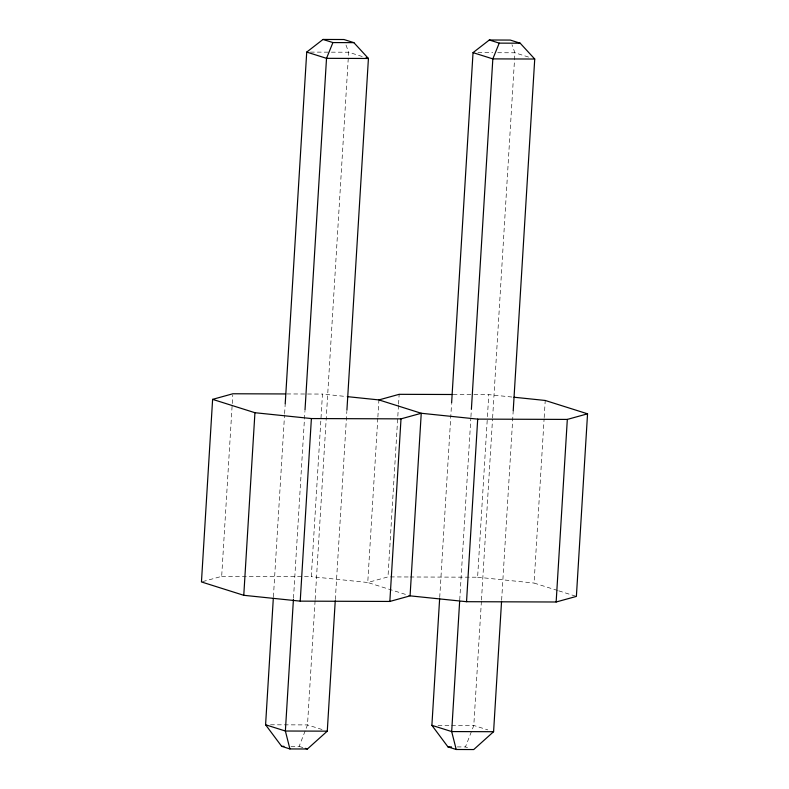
<?xml version="1.0" encoding="UTF-8"?>
<svg xmlns="http://www.w3.org/2000/svg" width="789" height="789" viewBox="0 0 789 789"><rect width="100%" height="100%" fill="white"/><g stroke="black" fill="none" stroke-linecap="round" stroke-linejoin="round"><path stroke-width="0.59" stroke-dasharray="3.94 2.96" d="M202.576 581.631L221.679 576.355L232.173 404.796M232.252 403.573L232.775 394.993M273.408 596.879L284.543 414.866M284.612 413.643L285.214 403.8M293.498 598.2L304.929 411.276M221.679 576.355L311.3 576.651L322.464 394.066L346.489 396.551M315.087 600.705L307.493 724.913L305.738 729.43M315.156 599.472L348.63 52.222L345.671 44.145M335.325 599.571L346.835 411.414M377.803 418.298L367.753 582.499L408.899 595.478M377.872 417.065L378.927 399.915M398.484 405.349L387.991 576.907L367.753 582.499L311.3 576.651M398.563 404.126L399.155 394.322M439.72 597.431L451.525 404.353M459.731 599.985L470.865 417.983M470.934 416.75L471.309 410.605M410.093 576.986L477.611 577.213L487.355 417.904M487.424 416.681L488.776 394.628L512.801 397.114M481.398 601.257L473.794 725.466L465.461 746.946L457.295 746.917M481.468 600.034L492.523 419.255M492.602 418.022L514.941 52.784L511.972 44.697M501.636 600.123L513.215 410.744M557.576 590.468L534.064 583.051L544.104 418.851M544.183 417.618L545.229 400.467M290.983 746.364L299.149 746.384L305.294 730.565M310.422 52.104L330.147 52.163M331.38 52.173L348.63 52.222L363.768 57.005M477.966 52.656L492.76 52.705M497.681 52.725L514.941 52.784L528.906 57.193M286.871 393.948L322.464 394.066M453.172 394.5L488.776 394.628M390.447 576.917L408.86 576.976M270.519 724.785L307.493 724.913L322.622 729.687M438.053 725.347L450.381 725.387M451.614 725.397L473.794 725.466L487.77 729.874M477.611 577.213L534.064 583.051M558.75 590.843L576.384 596.405M465.461 746.946L467.522 747.597M299.149 746.384L303.282 747.696"/><path stroke-width="1.18" d="M285.638 393.948L232.854 393.77L212.616 399.362L201.451 581.947L243.771 595.3L300.224 601.139L389.845 601.445L410.073 595.853L466.536 601.701L556.146 601.997L576.384 596.405L587.549 413.821L545.229 400.467L514.004 397.232M243.771 595.3L254.936 412.716L212.616 399.362M335.246 600.804L327.277 731.156L307.414 748.998L289.918 748.939L281.653 746.325L265.587 724.775L273.329 598.111M285.214 403.8L306.724 52.084L323.017 39.45L343.974 39.519L353.866 42.645L368.424 58.475L346.913 410.191M293.419 599.433L285.371 731.018L289.918 748.939M305.008 410.043L326.518 58.337L332.919 42.576L353.866 42.645M300.224 601.139L311.389 418.555L401.009 418.86L421.247 413.268L477.7 419.117L567.321 419.413L587.549 413.821M389.845 601.445L401.009 418.86M410.073 595.853L421.247 413.268L378.927 399.915L347.693 396.68M501.557 601.356L493.589 731.709L473.725 749.55L456.22 749.491L447.955 746.887L431.889 725.328L439.641 598.664M451.604 403.13L473.035 52.636L489.328 40.002L510.286 40.071L520.178 43.198L534.735 59.027L513.215 410.744M459.652 601.218L451.683 731.571L456.22 749.491M471.388 409.373L492.829 58.889L499.22 43.129L520.178 43.198M466.536 601.701L477.7 419.117M556.146 601.997L567.321 419.413M378.927 399.915L399.155 394.322L451.949 394.5M534.735 59.027L492.829 58.889L473.035 52.636M327.277 731.156L285.371 731.018L265.587 724.775M493.589 731.709L451.683 731.571L431.889 725.328M281.653 746.325L283.981 746.335M447.955 746.887L451.456 746.897M254.936 412.716L311.389 418.555M489.328 40.002L499.22 43.129M323.017 39.45L332.919 42.576M366.096 57.735L368.424 58.475L326.518 58.337L306.724 52.084M305.343 748.347L307.414 748.998"/></g></svg>
